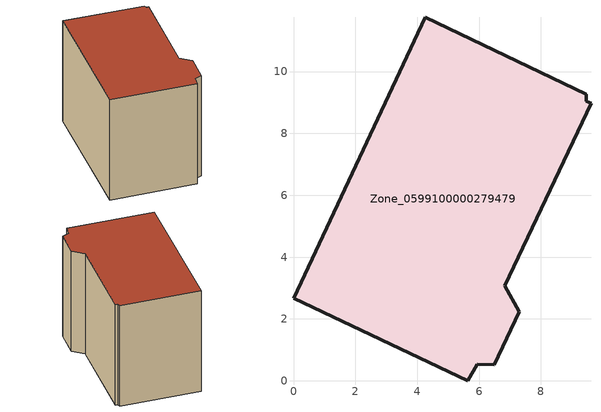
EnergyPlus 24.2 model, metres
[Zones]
Zone_0599100000279479
 floor ground (C_G): 6.83,3.08 7.3,2.23 6.49,0.52 5.93,0.54 5.63,0 0,2.67 4.26,11.76 9.47,9.26 9.46,9.04 9.62,8.97 z0
 wall outside (C_F): 7.3,2.23 6.83,3.08 9.62,8.97 9.46,9.04 9.47,9.26 4.26,11.76 0,2.67 5.63,0 5.93,0.54 6.49,0.52 7.3,2.23 z0:8.16
 roof outside (C_R): 9.62,8.97 9.46,9.04 9.47,9.26 4.26,11.76 0,2.67 5.63,0 5.93,0.54 6.49,0.52 7.3,2.23 6.83,3.08 z8.16
[BUILDING]
Pand.0599100000279479: North Axis=0; Terrain=City; Loads Convergence Tolerance Value=0.04; Temperature Convergence Tolerance Value=0.4; Solar Distribution=FullExterior; Maximum Number of Warmup Days=25; Minimum Number of Warmup Days=1
[Site:Location]
Rotterdam.The.Hague.AP_ZH_NLD Design_Conditions: Latitude=51.96; Longitude=4.45; Time Zone=1; Elevation=-4.5
[SITE:GROUNDTEMPERATURE:BUILDINGSURFACE]
18, 18, 18, 18, 18, 18, 18, 18, 18, 18, 18, 18
[MATERIAL] Thermal Absorptance=0.9; Solar Absorptance=0.7; Visible Absorptance=0.7
Name | Roughness | Thickness | Conductivity | Density | Specific Heat
G.TC.1946 | MediumSmooth | 0.15 | 1 | 540 | 1210
F.TC.1946 | Rough | 0.3 | 0.857143 | 1920 | 840
R.TC.1946 | MediumRough | 0.2 | 0.909091 | 1500 | 1000
[CONSTRUCTION]
C_G: G.TC.1946
C_F: F.TC.1946
C_R: R.TC.1946
[ZONE]
Zone_0599100000279479: Type=1; Multiplier=1; Ceiling Height=Autocalculate; Volume=Autocalculate; Floor Area=autocalculate; Part of Total Floor Area=Yes
[ZONEINFILTRATION:DESIGNFLOWRATE]
Infil_Zone_0599100000279479: Zone or ZoneList or Space or SpaceList=Zone_0599100000279479; Schedule=AlwaysOn; Design Flow Rate Calculation Method=Flow/Area; Flow Rate per Floor Area=0.003; Constant Term Coefficient=1; Temperature Term Coefficient=0; Velocity Term Coefficient=0; Velocity Squared Term Coefficient=0
[HVACTEMPLATE:ZONE:IDEALLOADSAIRSYSTEM]
Zone_0599100000279479: Maximum Heating Supply Air Temperature=50; Minimum Cooling Supply Air Temperature=13; Maximum Heating Supply Air Humidity Ratio=0.0156; Minimum Cooling Supply Air Humidity Ratio=0.0077; Heating Limit=NoLimit; Cooling Limit=NoLimit; Dehumidification Control Type=ConstantSensibleHeatRatio; Cooling Sensible Heat Ratio=0.7; Dehumidification Setpoint=60; Humidification Control Type=None; Humidification Setpoint=30; Outdoor Air Method=None; Outdoor Air Flow Rate per Person=0.00944; Outdoor Air Flow Rate per Zone Floor Area=0; Outdoor Air Flow Rate per Zone=0; Demand Controlled Ventilation Type=None; Outdoor Air Economizer Type=NoEconomizer; Heat Recovery Type=None; Sensible Heat Recovery Effectiveness=0.7; Latent Heat Recovery Effectiveness=0.65
[ZONECONTROL:THERMOSTAT]
ThermostatControl_Zone_0599100000279479: Zone or ZoneList=Zone_0599100000279479; Control Type Schedule=DualSetpointControlType; Control 1=Thermostat_Zone_0599100000279479; Temperature Difference Between Cutout And Setpoint=0
[THERMOSTATSETPOINT:DUALSETPOINT]
Thermostat_Zone_0599100000279479: Heating Setpoint Temperature Schedule=HeatingSetpoint_Zone_0599100000279479; Cooling Setpoint Temperature Schedule=CoolingSetpoint_Zone_0599100000279479
[SCHEDULE:COMPACT]
HeatingSetpoint_Zone_0599100000279479: Through: 12/31, For: AllDays, Until: 24:00, 21
CoolingSetpoint_Zone_0599100000279479: Through: 12/31, For: AllDays, Until: 24:00, 24
DualSetpointControlType: Through: 12/31, For: AllDays, Until: 24:00, 4
AlwaysOn: Through: 12/31, For: AllDays, Until: 24:00, 1
